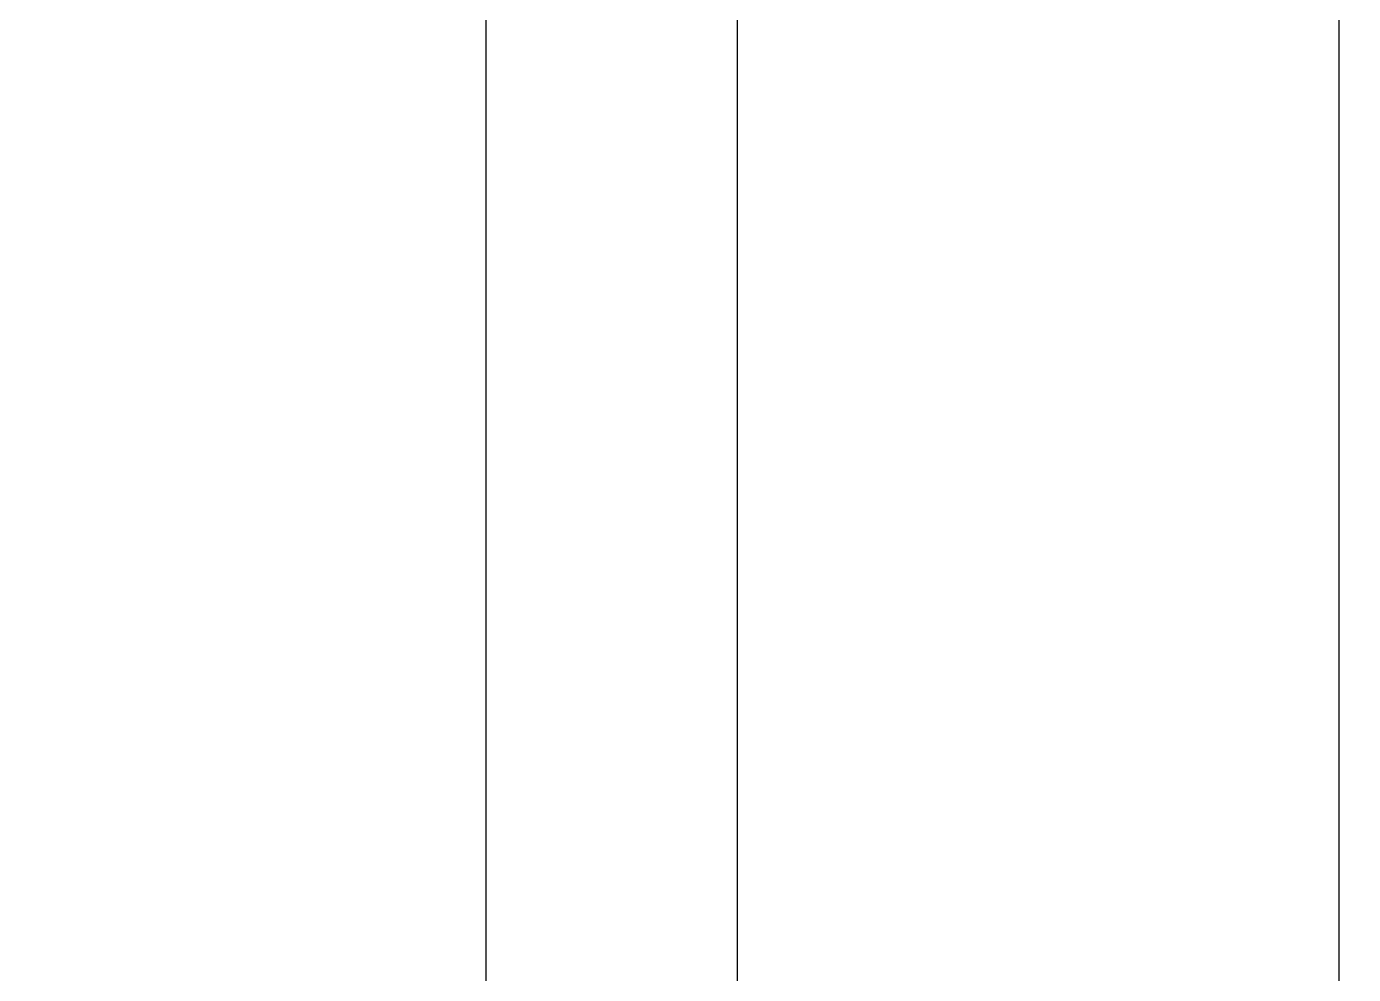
# Model space of a CAD drawing. Header units: millimetres. Extents: x 154 to 5560, y 36 to 724.
# Drawn here: x 4929.86 to 4954.73, y 248.42 to 266.18 of the extents above; entities that cross this region are included whole.
import ezdxf

# ---------------------------------------------------------------- set-up
doc = ezdxf.new("R2010")
doc.units = ezdxf.units.MM
doc.layers.add('MİMARİ PLAN', color=8, linetype='Continuous')
doc.styles.add('taho', font='tahoma.ttf')
doc.dimstyles.new('PATO', dxfattribs={"dimtxt": 0.15, "dimasz": 0.1, "dimexe": 0.02, "dimexo": 0, "dimgap": 0.1, "dimtad": 2, "dimzin": 1, "dimdsep": 46, "dimtxsty": 'taho', "dimblk": 'ARCHTICK', "dimcen": 0.1, "dimse1": 1, "dimse2": 1, "dimclrd": 256, "dimclre": 1, "dimclrt": 256, "dimadec": 0, "dimazin": 0, "dimtfac": 1, "dimtix": 1, "dimtmove": 0, "dimatfit": 3, "dimldrblk": 'ARCHTICK', "dimfxl": 1, "dimtolj": 1, "dimtzin": 0, "dimarcsym": 0})

# ---------------------------------------------------------------- blocks, each defined once
blk = doc.blocks.new('_ARCHTICK')
at = {"color": 0, "linetype": 'ByBlock', "const_width": 0.15}
blk.add_lwpolyline([(-0.5, -0.5), (0.5, 0.5)], dxfattribs=at)
blk = doc.blocks.new('*D239')
at = {"layer": 'Defpoints', "color": 0, "transparency": 16777216}
for p in [(4938.47, 300.732), (4938.47, 241.557), (4943.179, 241.557)]:
    blk.add_point(p, dxfattribs=at)
at = {"layer": 'MİMARİ PLAN', "lineweight": -2, "transparency": 16777216}
blk.add_line((4943.179, 300.732), (4943.179, 241.557), dxfattribs=at)
at = {"layer": 'MİMARİ PLAN', "lineweight": -2, "transparency": 16777216, "xscale": 0.1, "yscale": 0.1, "zscale": 0.1}
for p, rotation in [((4943.179, 300.732), 90), ((4943.179, 241.557), 270)]:
    blk.add_blockref('_ARCHTICK', p, dxfattribs=dict(at, rotation=rotation))
at = {"layer": 'MİMARİ PLAN', "transparency": 16777216, "insert": (4943.357, 271.144), "char_height": 0.15, "attachment_point": 5, "rotation": 90, "style": 'taho'}
blk.add_mtext('\\A1;59.18', dxfattribs=at)
blk = doc.blocks.new('*D243')
at = {"layer": 'Defpoints', "color": 0, "transparency": 16777216}
for p in [(4938.47, 305.719), (4938.47, 175.053), (4954.457, 175.053)]:
    blk.add_point(p, dxfattribs=at)
at = {"layer": 'MİMARİ PLAN', "lineweight": -2, "transparency": 16777216}
blk.add_line((4954.457, 305.719), (4954.457, 175.053), dxfattribs=at)
at = {"layer": 'MİMARİ PLAN', "lineweight": -2, "transparency": 16777216, "xscale": 0.1, "yscale": 0.1, "zscale": 0.1}
for p, rotation in [((4954.457, 305.719), 90), ((4954.457, 175.053), 270)]:
    blk.add_blockref('_ARCHTICK', p, dxfattribs=dict(at, rotation=rotation))
at = {"layer": 'MİMARİ PLAN', "transparency": 16777216, "insert": (4954.635, 240.386), "char_height": 0.15, "attachment_point": 5, "rotation": 90, "style": 'taho'}
blk.add_mtext('\\A1;130.67', dxfattribs=at)

msp = doc.modelspace()

# ---------------------------------------------------------------- linework, layer by layer
at = {"layer": 'MİMARİ PLAN', "lineweight": 9, "ltscale": 0.02}
msp.add_line((4938.47, 305.719), (4938.47, 175.053), dxfattribs=at)
at = {"layer": 'MİMARİ PLAN'}
msp.add_lwpolyline([(4938.47, 79.803), (4637.276, 79.803), (4637.276, 693.162), (4938.47, 693.162), (4938.47, 79.803)], dxfattribs=at)

# ---------------------------------------------------------------- dimensions: what is measured, and where the dimension line sits
for base, p1, p2, picture, middle in [((4954.457, 175.053), (4938.47, 305.719), (4938.47, 175.053), '*D243', (4954.635, 240.386)), ((4943.1786, 241.5567), (4938.4704, 300.7319), (4938.4704, 241.5567), '*D239', (4943.3571, 271.1443))]:
    dim = msp.add_linear_dim(base=base, p1=p1, p2=p2, angle=90, dimstyle='PATO', dxfattribs=at)
    dim.commit()
    dim.dimension.update_dxf_attribs({"geometry": picture, "text_midpoint": middle})

doc.saveas('drawing.dxf')
